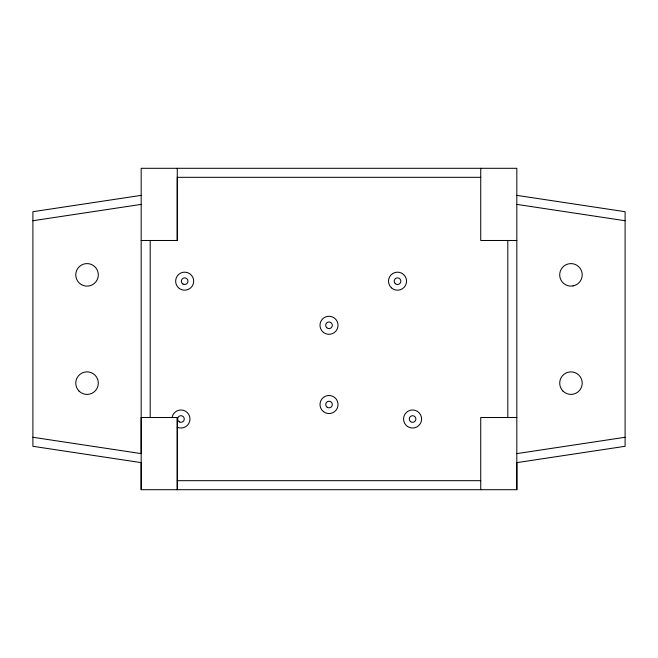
<?xml version="1.0" encoding="UTF-8"?>
<svg xmlns="http://www.w3.org/2000/svg" width="658" height="658" viewBox="0 0 658 658"><rect width="100%" height="100%" fill="white"/><g stroke="black" fill="none" stroke-linecap="round" stroke-linejoin="round"><path stroke-width="0.99" d="M32.9 437.274L141.174 453.609L141.174 168.3L516.826 168.3L516.826 489.7L141.174 489.7L141.174 417.517L177.265 417.517L177.265 489.7L177.265 417.517M141.174 240.483L177.265 240.483L177.265 177.323L480.735 177.323M172.133 417.517L172.248 416.679A9.023 9.023 0 0 1 183.302 410.296A9.023 9.023 0 0 1 189.677 421.35A9.023 9.023 0 0 1 178.631 427.725L177.265 427.165M141.174 195.368L32.9 211.703L32.9 446.297L141.174 462.632L141.174 489.7M32.9 220.726L141.174 204.391M516.826 453.609L625.1 437.274M516.826 240.483L480.735 240.483L480.735 168.3M516.826 417.517L480.735 417.517L480.735 489.7M177.265 480.677L480.735 480.677M516.826 195.368L625.1 211.703L625.1 446.297L516.826 462.632L516.826 489.7M516.826 204.391L625.1 220.726M507.803 240.483L507.803 417.517M177.265 168.3L177.265 240.483M150.197 240.483L150.197 417.517M573.044 285.926L570.108 286.09A11.26 11.26 0 0 1 561.142 269.344A11.26 11.26 0 0 1 580.109 268.299A11.26 11.26 0 0 1 573.044 285.926M407.631 426.557A9.023 9.023 0 0 0 421.589 419.516A9.023 9.023 0 0 0 408.511 410.954A9.023 9.023 0 0 0 407.631 426.557M179.494 288.574A9.023 9.023 0 0 0 193.649 281.953A9.023 9.023 0 0 0 180.835 273.004A9.023 9.023 0 0 0 179.494 288.574M81.403 284.626A11.276 11.276 0 0 0 98.313 274.863A11.276 11.276 0 0 0 81.403 265.092A11.276 11.276 0 0 0 81.403 284.626M410.543 421.63A3.323 3.323 0 0 0 415.864 419.467A3.323 3.323 0 0 0 411.324 415.938A3.323 3.323 0 0 0 410.543 421.63M79.067 391.115A11.276 11.276 0 0 0 97.935 386.057A11.276 11.276 0 0 0 84.117 372.247A11.276 11.276 0 0 0 79.067 391.115M326.755 327.733A3.323 3.323 0 0 0 332.241 326.006A3.323 3.323 0 0 0 328.005 322.116A3.323 3.323 0 0 0 326.755 327.733M395.261 283.614A3.323 3.323 0 0 0 400.755 281.912A3.323 3.323 0 0 0 396.535 278.005A3.323 3.323 0 0 0 395.261 283.614M182.998 284.05A3.323 3.323 0 0 0 187.974 281.18A3.323 3.323 0 0 0 182.998 278.301A3.323 3.323 0 0 0 182.998 284.05M327.232 407.31A3.323 3.323 0 0 0 332.339 404.678A3.323 3.323 0 0 0 327.503 401.569A3.323 3.323 0 0 0 327.232 407.31M179.305 421.885A3.323 3.323 0 0 0 184.281 419.014A3.323 3.323 0 0 0 179.305 416.136A3.323 3.323 0 0 0 179.305 421.885M563.001 391.099A11.26 11.26 0 0 0 581.837 386.057A11.26 11.26 0 0 0 568.043 372.264A11.26 11.26 0 0 0 563.001 391.099M323.44 411.604A9.023 9.023 0 0 0 337.957 405.821A9.023 9.023 0 0 0 325.685 396.132A9.023 9.023 0 0 0 323.44 411.604M323.456 332.405A9.023 9.023 0 0 0 337.941 326.533A9.023 9.023 0 0 0 325.611 316.926A9.023 9.023 0 0 0 323.456 332.405M391.428 287.834A9.023 9.023 0 0 0 406.323 283.121A9.023 9.023 0 0 0 394.792 272.577A9.023 9.023 0 0 0 391.428 287.834"/></g></svg>
